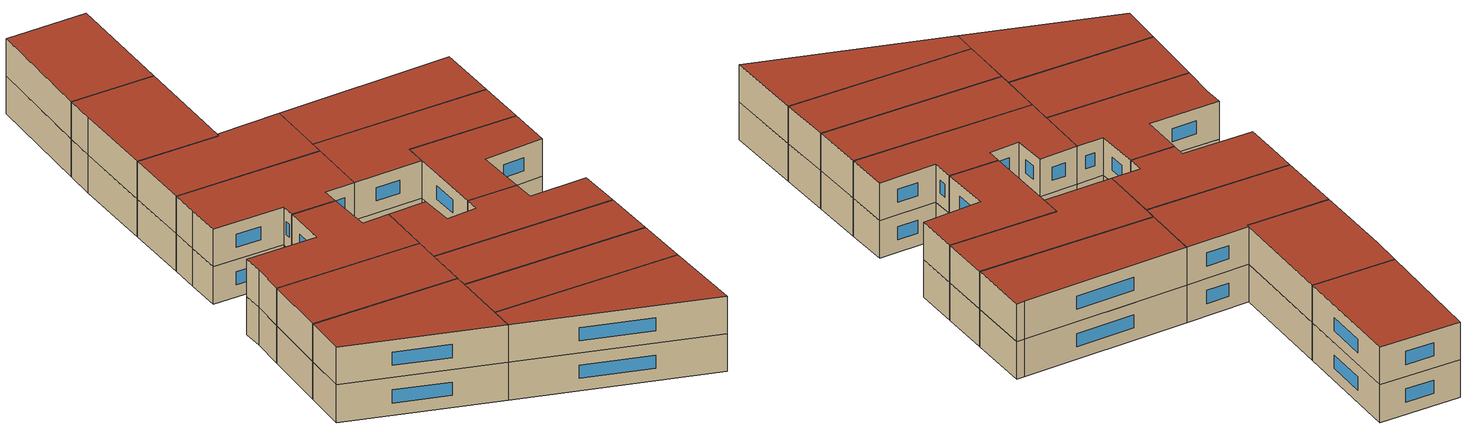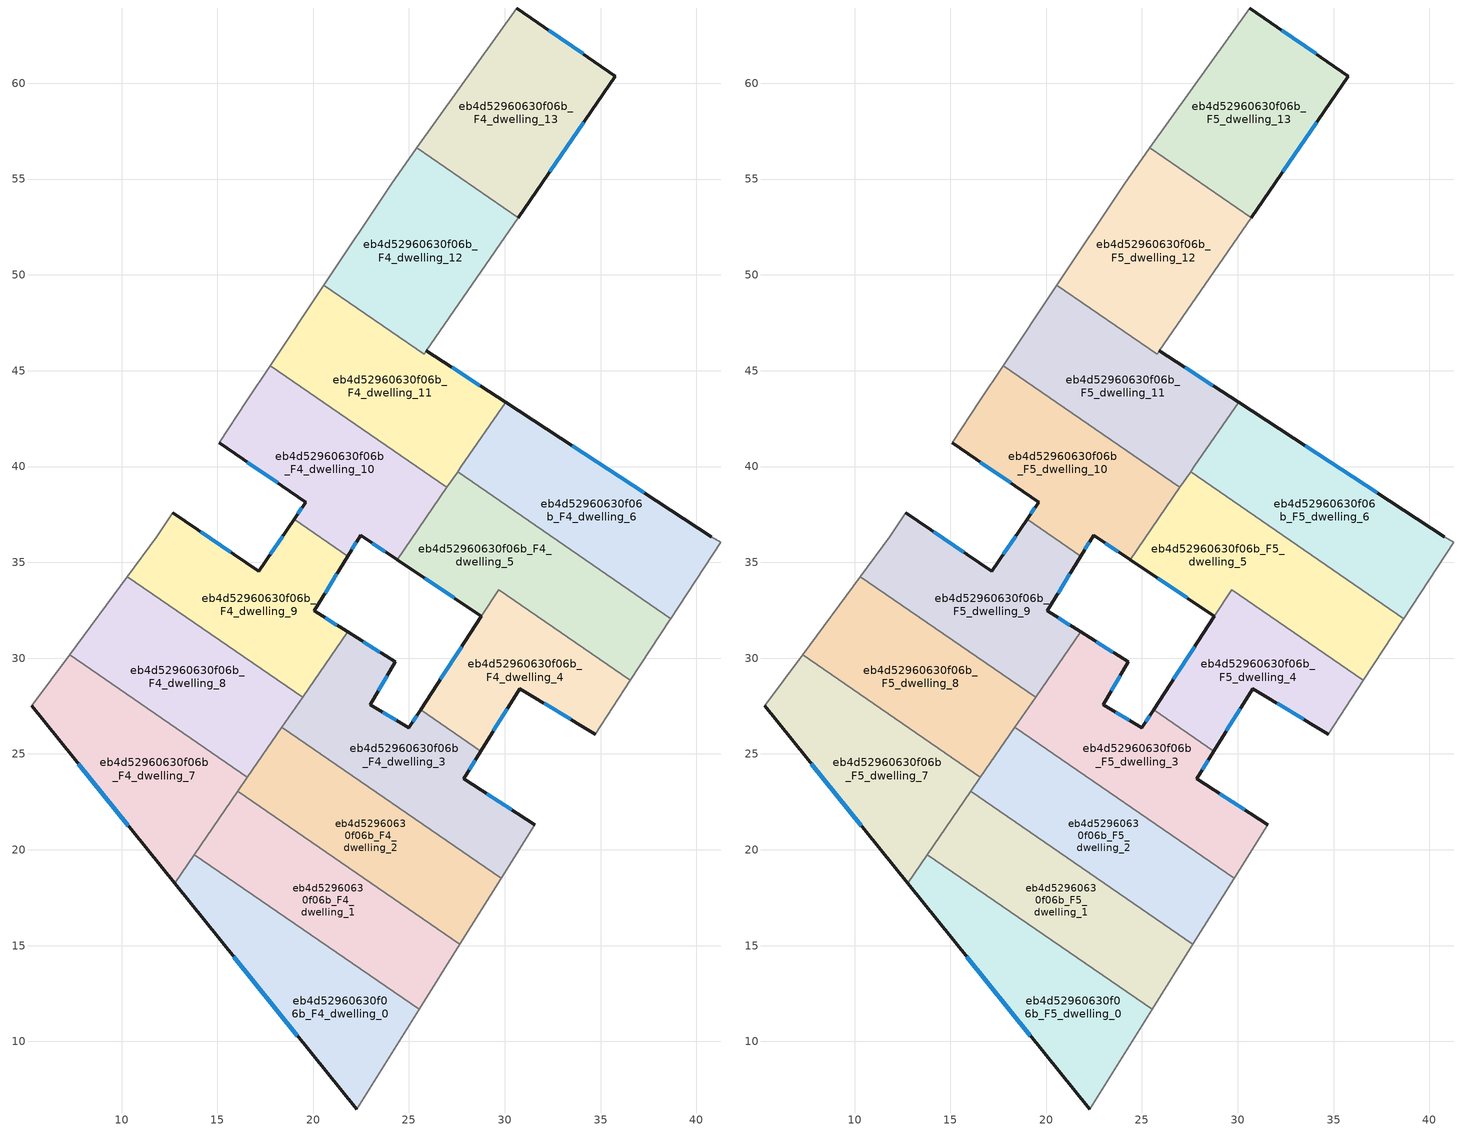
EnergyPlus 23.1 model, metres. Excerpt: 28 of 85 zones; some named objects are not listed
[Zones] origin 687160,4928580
eb4d52960630f06b_F4_dwelling_0
 floor to eb4d52960630f06b_F3_dwelling_0 (EU_floor_Construction): 25.53,11.68 22.26,6.48 12.77,18.26 13.8,19.75 z12
 wall outside (EU_wall_Construction): 12.77,18.26 22.26,6.48 z12:15
 wall to eb4d52960630f06b_F4_dwelling_1 (EU_wall_Construction): 25.53,11.68 13.8,19.75 z12:15
 wall adiabatic (EU_wall_Construction): 22.26,6.48 25.53,11.68 z12:15
 wall to eb4d52960630f06b_F4_dwelling_7 (EU_wall_Construction): 13.8,19.75 12.77,18.26 z12:15
 window (EU_Window_Construction): 15.86,14.43 19.17,10.31 z12.98:14.02
eb4d52960630f06b_F4_dwelling_1
 floor to eb4d52960630f06b_F3_dwelling_1 (EU_floor_Construction): 27.66,15.08 25.53,11.68 13.8,19.75 16.07,23.05 z12
 wall to eb4d52960630f06b_F4_dwelling_2 (EU_wall_Construction): 27.66,15.08 16.07,23.05 z12:15
 wall adiabatic (EU_wall_Construction): 25.53,11.68 27.66,15.08 z12:15
 wall to eb4d52960630f06b_F4_dwelling_7 (EU_wall_Construction): 16.07,23.05 13.8,19.75 z12:15
eb4d52960630f06b_F4_dwelling_10
 floor to eb4d52960630f06b_F3_dwelling_10 (EU_floor_Construction): 26.98,38.91 24.38,35.13 22.47,36.41 21.81,35.33 19.01,37.25 19.61,38.13 15.1,41.25 16.54,43.42 17.76,45.25 z12
 wall outside (EU_wall_Construction): 21.81,35.33 22.47,36.41 24.38,35.13 / 15.1,41.25 19.61,38.13 19.01,37.25 z12:15
 wall adiabatic (EU_wall_Construction): 17.76,45.25 16.54,43.42 15.1,41.25 z12:15
 wall to eb4d52960630f06b_F4_dwelling_11 (EU_wall_Construction): 26.98,38.91 17.76,45.25 z12:15
 wall to eb4d52960630f06b_F4_dwelling_9 (EU_wall_Construction): 19.01,37.25 21.81,35.33 z12:15
 wall to eb4d52960630f06b_F4_dwelling_5 (EU_wall_Construction): 24.38,35.13 26.98,38.91 z12:15
 window (EU_Window_Construction): 23.09,35.99 23.76,35.54 / 22.03,35.68 22.26,36.05 / 19.42,37.85 19.21,37.54 / 16.57,40.23 18.15,39.15 z12.98:14.02
eb4d52960630f06b_F4_dwelling_11
 floor to eb4d52960630f06b_F3_dwelling_11 (EU_floor_Construction): 25.91,46.04 30.04,43.35 26.98,38.91 17.76,45.25 20.56,49.46 25.79,45.86 z12
 wall outside (EU_wall_Construction): 30.04,43.35 25.91,46.04 z12:15
 wall adiabatic (EU_wall_Construction): 20.56,49.46 17.76,45.25 z12:15
 wall to eb4d52960630f06b_F4_dwelling_12 (EU_wall_Construction): 25.91,46.04 25.79,45.86 20.56,49.46 z12:15
 wall to eb4d52960630f06b_F4_dwelling_6 (EU_wall_Construction): 27.54,39.72 27.73,40 30.04,43.35 z12:15
 wall to eb4d52960630f06b_F4_dwelling_5 (EU_wall_Construction): 26.98,38.91 27.51,39.67 27.54,39.71 z12:15
 window (EU_Window_Construction): 28.7,44.23 27.25,45.17 z12.98:14.02
eb4d52960630f06b_F4_dwelling_12
 floor to eb4d52960630f06b_F3_dwelling_12 (EU_floor_Construction): 30.69,52.99 25.91,46.04 25.79,45.86 20.56,49.46 24.06,54.73 25.41,56.62 z12
 wall adiabatic (EU_wall_Construction): 25.41,56.62 24.06,54.73 20.56,49.46 / 25.91,46.04 30.69,52.99 z12:15
 wall to eb4d52960630f06b_F4_dwelling_13 (EU_wall_Construction): 30.69,52.99 25.41,56.62 z12:15
eb4d52960630f06b_F4_dwelling_13
 floor to eb4d52960630f06b_F3_dwelling_13 (EU_floor_Construction): 35.77,60.37 30.69,52.99 25.41,56.62 30.62,63.92 z12
 wall outside (EU_wall_Construction): 30.69,52.99 35.77,60.37 30.62,63.92 z12:15
 wall adiabatic (EU_wall_Construction): 30.62,63.92 25.41,56.62 z12:15
 window (EU_Window_Construction): 34.1,61.53 32.3,62.77 / 32.34,55.39 34.12,57.97 z12.98:14.02
eb4d52960630f06b_F4_dwelling_2
 floor to eb4d52960630f06b_F3_dwelling_2 (EU_floor_Construction): 29.82,18.52 27.66,15.08 16.07,23.05 18.37,26.4 z12
 wall to eb4d52960630f06b_F4_dwelling_3 (EU_wall_Construction): 29.82,18.52 18.37,26.4 z12:15
 wall adiabatic (EU_wall_Construction): 27.66,15.08 29.82,18.52 z12:15
 wall to eb4d52960630f06b_F4_dwelling_8 (EU_wall_Construction): 18.37,26.4 16.57,23.78 z12:15
 wall to eb4d52960630f06b_F4_dwelling_7 (EU_wall_Construction): 16.57,23.78 16.07,23.05 z12:15
eb4d52960630f06b_F4_dwelling_3
 floor to eb4d52960630f06b_F3_dwelling_3 (EU_floor_Construction): 28.75,25.14 27.86,23.71 31.56,21.29 29.82,18.52 18.37,26.4 21.79,31.37 24.29,29.8 22.97,27.58 24.99,26.37 25.6,27.3 z12
 wall outside (EU_wall_Construction): 25.6,27.3 24.99,26.37 22.97,27.58 24.29,29.8 21.79,31.37 / 31.56,21.29 27.86,23.71 28.75,25.14 z12:15
 wall to eb4d52960630f06b_F4_dwelling_4 (EU_wall_Construction): 28.75,25.14 25.6,27.3 z12:15
 wall adiabatic (EU_wall_Construction): 29.82,18.52 31.56,21.29 z12:15
 wall to eb4d52960630f06b_F4_dwelling_9 (EU_wall_Construction): 21.79,31.37 19.45,27.96 z12:15
 wall to eb4d52960630f06b_F4_dwelling_8 (EU_wall_Construction): 19.45,27.96 18.37,26.4 z12:15
 window (EU_Window_Construction): 24.33,26.76 23.63,27.18 / 25.4,27 25.19,26.67 / 28.15,24.18 28.46,24.68 / 30.36,22.08 29.06,22.93 / 23.48,30.31 22.61,30.86 / 23.4,28.3 23.86,29.08 z12.98:14.02
eb4d52960630f06b_F4_dwelling_4
 floor to eb4d52960630f06b_F3_dwelling_4 (EU_floor_Construction): 36.55,28.84 34.71,26.04 30.78,28.42 28.75,25.14 25.6,27.3 29.69,33.57 z12
 wall outside (EU_wall_Construction): 28.75,25.14 30.78,28.42 34.71,26.04 / 28.78,32.18 25.6,27.3 z12:15
 wall adiabatic (EU_wall_Construction): 34.71,26.04 36.55,28.84 z12:15
 wall to eb4d52960630f06b_F4_dwelling_5 (EU_wall_Construction): 36.55,28.84 29.69,33.57 / 29.68,33.57 28.78,32.18 z12:15
 window (EU_Window_Construction): 32.06,27.64 33.43,26.81 / 29.41,26.2 30.12,27.35 / 27.75,30.6 26.64,28.89 z12.98:14.02
eb4d52960630f06b_F4_dwelling_5
 floor to eb4d52960630f06b_F3_dwelling_5 (EU_floor_Construction): 38.66,32.06 38.63,32.02 36.55,28.84 29.68,33.57 28.78,32.18 24.38,35.13 27.51,39.67 27.54,39.71 z12
 wall outside (EU_wall_Construction): 24.38,35.13 28.78,32.18 z12:15
 wall to eb4d52960630f06b_F4_dwelling_6 (EU_wall_Construction): 38.66,32.06 27.54,39.71 z12:15
 wall adiabatic (EU_wall_Construction): 36.55,28.84 38.63,32.02 38.66,32.06 z12:15
 window (EU_Window_Construction): 25.81,34.17 27.35,33.14 z12.98:14.02
eb4d52960630f06b_F4_dwelling_6
 floor to eb4d52960630f06b_F3_dwelling_6 (EU_floor_Construction): 40.76,36.34 41.26,36.04 38.66,32.06 27.54,39.71 27.73,40 30.04,43.35 z12
 wall outside (EU_wall_Construction): 40.76,36.34 30.04,43.35 z12:15
 wall adiabatic (EU_wall_Construction): 38.66,32.06 41.26,36.04 40.76,36.34 z12:15
 window (EU_Window_Construction): 37.27,38.62 33.52,41.07 z12.98:14.02
eb4d52960630f06b_F4_dwelling_7
 floor to eb4d52960630f06b_F3_dwelling_7 (EU_floor_Construction): 16.57,23.78 12.77,18.26 5.32,27.5 7.29,30.17 z12
 wall outside (EU_wall_Construction): 5.32,27.5 12.77,18.26 z12:15
 wall adiabatic (EU_wall_Construction): 7.29,30.17 5.32,27.5 z12:15
 wall to eb4d52960630f06b_F4_dwelling_8 (EU_wall_Construction): 16.57,23.78 7.29,30.17 z12:15
 window (EU_Window_Construction): 7.74,24.5 10.35,21.27 z12.98:14.02
eb4d52960630f06b_F4_dwelling_8
 floor to eb4d52960630f06b_F3_dwelling_8 (EU_floor_Construction): 19.45,27.96 16.57,23.78 7.29,30.17 10.3,34.26 z12
 wall adiabatic (EU_wall_Construction): 10.3,34.26 7.29,30.17 z12:15
 wall to eb4d52960630f06b_F4_dwelling_9 (EU_wall_Construction): 19.44,27.97 10.3,34.26 z12:15
eb4d52960630f06b_F4_dwelling_9
 floor to eb4d52960630f06b_F3_dwelling_9 (EU_floor_Construction): 21.81,35.33 20.05,32.46 21.79,31.37 19.44,27.97 10.3,34.26 11.84,36.34 12.67,37.59 17.15,34.54 19.01,37.25 z12
 wall outside (EU_wall_Construction): 19.01,37.25 17.15,34.54 12.67,37.59 / 21.79,31.37 20.05,32.46 21.81,35.33 z12:15
 wall adiabatic (EU_wall_Construction): 12.67,37.59 11.84,36.34 10.3,34.26 z12:15
 window (EU_Window_Construction): 15.7,35.53 14.13,36.6 / 18.41,36.37 17.76,35.42 / 20.62,33.4 21.24,34.4 / 21.23,31.73 20.62,32.11 z12.98:14.02
eb4d52960630f06b_F5_dwelling_0
 floor to eb4d52960630f06b_F4_dwelling_0 (EU_floor_Construction): 25.53,11.68 22.26,6.48 12.77,18.26 13.8,19.75 z15
 wall outside (EU_wall_Construction): 12.77,18.26 22.26,6.48 z15:18
 wall to eb4d52960630f06b_F5_dwelling_1 (EU_wall_Construction): 25.53,11.68 13.8,19.75 z15:18
 wall adiabatic (EU_wall_Construction): 22.26,6.48 25.53,11.68 z15:18
 wall to eb4d52960630f06b_F5_dwelling_7 (EU_wall_Construction): 13.8,19.75 12.77,18.26 z15:18
 window (EU_Window_Construction): 15.86,14.43 19.17,10.31 z15.98:17.02
 roof outside (EU_roof_Construction): 22.26,6.48 25.53,11.68 13.8,19.75 12.77,18.26 z18
eb4d52960630f06b_F5_dwelling_1
 floor to eb4d52960630f06b_F4_dwelling_1 (EU_floor_Construction): 27.66,15.08 25.53,11.68 13.8,19.75 16.07,23.05 z15
 wall to eb4d52960630f06b_F5_dwelling_2 (EU_wall_Construction): 27.66,15.08 16.07,23.05 z15:18
 wall adiabatic (EU_wall_Construction): 25.53,11.68 27.66,15.08 z15:18
 wall to eb4d52960630f06b_F5_dwelling_7 (EU_wall_Construction): 16.07,23.05 13.8,19.75 z15:18
 roof outside (EU_roof_Construction): 25.53,11.68 27.66,15.08 16.07,23.05 13.8,19.75 z18
eb4d52960630f06b_F5_dwelling_10
 floor to eb4d52960630f06b_F4_dwelling_10 (EU_floor_Construction): 26.98,38.91 24.38,35.13 22.47,36.41 21.81,35.33 19.01,37.25 19.61,38.13 15.1,41.25 16.54,43.42 17.76,45.25 z15
 wall outside (EU_wall_Construction): 21.81,35.33 22.47,36.41 24.38,35.13 / 15.1,41.25 19.61,38.13 19.01,37.25 z15:18
 wall adiabatic (EU_wall_Construction): 17.76,45.25 16.54,43.42 15.1,41.25 z15:18
 wall to eb4d52960630f06b_F5_dwelling_11 (EU_wall_Construction): 26.98,38.91 17.76,45.25 z15:18
 wall to eb4d52960630f06b_F5_dwelling_9 (EU_wall_Construction): 19.01,37.25 21.81,35.33 z15:18
 wall to eb4d52960630f06b_F5_dwelling_5 (EU_wall_Construction): 24.38,35.13 26.98,38.91 z15:18
 window (EU_Window_Construction): 23.09,35.99 23.76,35.54 / 22.03,35.68 22.26,36.05 / 19.42,37.85 19.21,37.54 / 16.57,40.23 18.15,39.15 z15.98:17.02
 roof outside (EU_roof_Construction): 24.38,35.13 26.98,38.91 17.76,45.25 16.54,43.42 15.1,41.25 19.61,38.13 19.01,37.25 21.81,35.33 22.47,36.41 z18
eb4d52960630f06b_F5_dwelling_11
 floor to eb4d52960630f06b_F4_dwelling_11 (EU_floor_Construction): 25.91,46.04 30.04,43.35 26.98,38.91 17.76,45.25 20.56,49.46 25.79,45.86 z15
 wall outside (EU_wall_Construction): 30.04,43.35 25.91,46.04 z15:18
 wall adiabatic (EU_wall_Construction): 20.56,49.46 17.76,45.25 z15:18
 wall to eb4d52960630f06b_F5_dwelling_12 (EU_wall_Construction): 25.91,46.04 25.79,45.86 20.56,49.46 z15:18
 wall to eb4d52960630f06b_F5_dwelling_6 (EU_wall_Construction): 27.54,39.72 27.73,40 30.04,43.35 z15:18
 wall to eb4d52960630f06b_F5_dwelling_5 (EU_wall_Construction): 26.98,38.91 27.51,39.67 27.54,39.71 z15:18
 window (EU_Window_Construction): 28.7,44.23 27.25,45.17 z15.98:17.02
 roof outside (EU_roof_Construction): 26.98,38.91 30.04,43.35 25.91,46.04 25.79,45.86 20.56,49.46 17.76,45.25 z18
eb4d52960630f06b_F5_dwelling_12
 floor to eb4d52960630f06b_F4_dwelling_12 (EU_floor_Construction): 30.69,52.99 25.91,46.04 25.79,45.86 20.56,49.46 24.06,54.73 25.41,56.62 z15
 wall adiabatic (EU_wall_Construction): 25.41,56.62 24.06,54.73 20.56,49.46 / 25.91,46.04 30.69,52.99 z15:18
 wall to eb4d52960630f06b_F5_dwelling_13 (EU_wall_Construction): 30.69,52.99 25.41,56.62 z15:18
 roof outside (EU_roof_Construction): 25.91,46.04 30.69,52.99 25.41,56.62 24.06,54.73 20.56,49.46 25.79,45.86 z18
eb4d52960630f06b_F5_dwelling_13
 floor to eb4d52960630f06b_F4_dwelling_13 (EU_floor_Construction): 35.77,60.37 30.69,52.99 25.41,56.62 30.62,63.92 z15
 wall outside (EU_wall_Construction): 30.69,52.99 35.77,60.37 30.62,63.92 z15:18
 wall adiabatic (EU_wall_Construction): 30.62,63.92 25.41,56.62 z15:18
 window (EU_Window_Construction): 34.1,61.53 32.3,62.77 / 32.34,55.39 34.12,57.97 z15.98:17.02
 roof outside (EU_roof_Construction): 30.69,52.99 35.77,60.37 30.62,63.92 25.41,56.62 z18
eb4d52960630f06b_F5_dwelling_2
 floor to eb4d52960630f06b_F4_dwelling_2 (EU_floor_Construction): 29.82,18.52 27.66,15.08 16.07,23.05 18.37,26.4 z15
 wall to eb4d52960630f06b_F5_dwelling_3 (EU_wall_Construction): 29.82,18.52 18.37,26.4 z15:18
 wall adiabatic (EU_wall_Construction): 27.66,15.08 29.82,18.52 z15:18
 wall to eb4d52960630f06b_F5_dwelling_8 (EU_wall_Construction): 18.37,26.4 16.57,23.78 z15:18
 wall to eb4d52960630f06b_F5_dwelling_7 (EU_wall_Construction): 16.57,23.78 16.07,23.05 z15:18
 roof outside (EU_roof_Construction): 27.66,15.08 29.82,18.52 18.37,26.4 16.07,23.05 z18
eb4d52960630f06b_F5_dwelling_3
 floor to eb4d52960630f06b_F4_dwelling_3 (EU_floor_Construction): 28.75,25.14 27.86,23.71 31.56,21.29 29.82,18.52 18.37,26.4 21.79,31.37 24.29,29.8 22.97,27.58 24.99,26.37 25.6,27.3 z15
 wall outside (EU_wall_Construction): 25.6,27.3 24.99,26.37 22.97,27.58 24.29,29.8 21.79,31.37 / 31.56,21.29 27.86,23.71 28.75,25.14 z15:18
 wall to eb4d52960630f06b_F5_dwelling_4 (EU_wall_Construction): 28.75,25.14 25.6,27.3 z15:18
 wall adiabatic (EU_wall_Construction): 29.82,18.52 31.56,21.29 z15:18
 wall to eb4d52960630f06b_F5_dwelling_9 (EU_wall_Construction): 21.79,31.37 19.45,27.96 z15:18
 wall to eb4d52960630f06b_F5_dwelling_8 (EU_wall_Construction): 19.45,27.96 18.37,26.4 z15:18
 window (EU_Window_Construction): 24.33,26.76 23.63,27.18 / 25.4,27 25.19,26.67 / 28.15,24.18 28.46,24.68 / 30.36,22.08 29.06,22.93 / 23.48,30.31 22.61,30.86 / 23.4,28.3 23.86,29.08 z15.98:17.02
 roof outside (EU_roof_Construction): 29.82,18.52 31.56,21.29 27.86,23.71 28.75,25.14 25.6,27.3 24.99,26.37 22.97,27.58 24.29,29.8 21.79,31.37 18.37,26.4 z18
eb4d52960630f06b_F5_dwelling_4
 floor to eb4d52960630f06b_F4_dwelling_4 (EU_floor_Construction): 36.55,28.84 34.71,26.04 30.78,28.42 28.75,25.14 25.6,27.3 29.69,33.57 z15
 wall outside (EU_wall_Construction): 28.75,25.14 30.78,28.42 34.71,26.04 / 28.78,32.18 25.6,27.3 z15:18
 wall adiabatic (EU_wall_Construction): 34.71,26.04 36.55,28.84 z15:18
 wall to eb4d52960630f06b_F5_dwelling_5 (EU_wall_Construction): 36.55,28.84 29.69,33.57 / 29.68,33.57 28.78,32.18 z15:18
 window (EU_Window_Construction): 32.06,27.64 33.43,26.81 / 29.41,26.2 30.12,27.35 / 27.75,30.6 26.64,28.89 z15.98:17.02
 roof outside (EU_roof_Construction): 34.71,26.04 36.55,28.84 29.69,33.57 25.6,27.3 28.75,25.14 30.78,28.42 z18
eb4d52960630f06b_F5_dwelling_5
 floor to eb4d52960630f06b_F4_dwelling_5 (EU_floor_Construction): 38.66,32.06 38.63,32.02 36.55,28.84 29.68,33.57 28.78,32.18 24.38,35.13 27.51,39.67 27.54,39.71 z15
 wall outside (EU_wall_Construction): 24.38,35.13 28.78,32.18 z15:18
 wall to eb4d52960630f06b_F5_dwelling_6 (EU_wall_Construction): 38.66,32.06 27.54,39.71 z15:18
 wall adiabatic (EU_wall_Construction): 36.55,28.84 38.63,32.02 38.66,32.06 z15:18
 window (EU_Window_Construction): 25.81,34.17 27.35,33.14 z15.98:17.02
 roof outside (EU_roof_Construction): 36.55,28.84 38.63,32.02 38.66,32.06 27.54,39.71 27.51,39.67 24.38,35.13 28.78,32.18 29.68,33.57 z18
eb4d52960630f06b_F5_dwelling_6
 floor to eb4d52960630f06b_F4_dwelling_6 (EU_floor_Construction): 40.76,36.34 41.26,36.04 38.66,32.06 27.54,39.71 27.73,40 30.04,43.35 z15
 wall outside (EU_wall_Construction): 40.76,36.34 30.04,43.35 z15:18
 wall adiabatic (EU_wall_Construction): 38.66,32.06 41.26,36.04 40.76,36.34 z15:18
 window (EU_Window_Construction): 37.27,38.62 33.52,41.07 z15.98:17.02
 roof outside (EU_roof_Construction): 38.66,32.06 41.26,36.04 40.76,36.34 30.04,43.35 27.73,40 27.54,39.71 z18
eb4d52960630f06b_F5_dwelling_7
 floor to eb4d52960630f06b_F4_dwelling_7 (EU_floor_Construction): 16.57,23.78 12.77,18.26 5.32,27.5 7.29,30.17 z15
 wall outside (EU_wall_Construction): 5.32,27.5 12.77,18.26 z15:18
 wall adiabatic (EU_wall_Construction): 7.29,30.17 5.32,27.5 z15:18
 wall to eb4d52960630f06b_F5_dwelling_8 (EU_wall_Construction): 16.57,23.78 7.29,30.17 z15:18
 window (EU_Window_Construction): 7.74,24.5 10.35,21.27 z15.98:17.02
 roof outside (EU_roof_Construction): 12.77,18.26 16.57,23.78 7.29,30.17 5.32,27.5 z18
eb4d52960630f06b_F5_dwelling_8
 floor to eb4d52960630f06b_F4_dwelling_8 (EU_floor_Construction): 19.45,27.96 16.57,23.78 7.29,30.17 10.3,34.26 z15
 wall adiabatic (EU_wall_Construction): 10.3,34.26 7.29,30.17 z15:18
 wall to eb4d52960630f06b_F5_dwelling_9 (EU_wall_Construction): 19.44,27.97 10.3,34.26 z15:18
 roof outside (EU_roof_Construction): 16.57,23.78 19.45,27.96 10.3,34.26 7.29,30.17 z18
eb4d52960630f06b_F5_dwelling_9
 floor to eb4d52960630f06b_F4_dwelling_9 (EU_floor_Construction): 21.81,35.33 20.05,32.46 21.79,31.37 19.44,27.97 10.3,34.26 11.84,36.34 12.67,37.59 17.15,34.54 19.01,37.25 z15
 wall outside (EU_wall_Construction): 19.01,37.25 17.15,34.54 12.67,37.59 / 21.79,31.37 20.05,32.46 21.81,35.33 z15:18
 wall adiabatic (EU_wall_Construction): 12.67,37.59 11.84,36.34 10.3,34.26 z15:18
 window (EU_Window_Construction): 15.7,35.53 14.13,36.6 / 18.41,36.37 17.76,35.42 / 20.62,33.4 21.24,34.4 / 21.23,31.73 20.62,32.11 z15.98:17.02
 roof outside (EU_roof_Construction): 19.44,27.97 21.79,31.37 20.05,32.46 21.81,35.33 19.01,37.25 17.15,34.54 12.67,37.59 11.84,36.34 10.3,34.26 z18
[Building]
EU S2 Campaign: North Axis=0; Terrain=City; Solar Distribution=FullExterior
[Site:Location]
Bologna: Latitude=44.5; Longitude=11.25; Time Zone=1; Elevation=37
[SizingPeriod:WeatherFileDays]
AnnualSizingPeriod: Begin Month=1; Begin Day of Month=1; End Month=12; End Day of Month=31; Day of Week for Start Day=Monday; Use Weather File Daylight Saving Period=No; Use Weather File Rain and Snow Indicators=No
[MATERIAL]
EU_InternalMass_Material: Roughness=MediumRough; Thickness=0.1; Conductivity=1; Density=1800; Specific Heat=900; Thermal Absorptance=0.9; Solar Absorptance=0.7; Visible Absorptance=0.7
[MATERIAL:NOMASS] Roughness=MediumRough; Thermal Absorptance=0.9; Solar Absorptance=0.7; Visible Absorptance=0.7
Name | Thermal Resistance
EU_wall_NoMass | 0.905828
EU_roof_NoMass | 0.37593
EU_floor_NoMass | 0.67114
[WINDOWMATERIAL:SIMPLEGLAZINGSYSTEM]
EU_Window_SimpleGlazing: UFactor=4.52486; Solar Heat Gain Coefficient=0.85; Visible Transmittance=0.85
[CONSTRUCTION]
EU_wall_Construction: EU_wall_NoMass
EU_roof_Construction: EU_roof_NoMass
EU_floor_Construction: EU_floor_NoMass
EU_Window_Construction: EU_Window_SimpleGlazing
EU_InternalMass_Construction: EU_InternalMass_Material
[ZONE] Type=1; Multiplier=1; Ceiling Height=autocalculate; Floor Area=autocalculate; Part of Total Floor Area=Yes
Name | Volume
eb4d52960630f06b_F4_dwelling_0; eb4d52960630f06b_F5_dwelling_0 | 170.355
eb4d52960630f06b_F4_dwelling_1; eb4d52960630f06b_F5_dwelling_1 | 170.364
eb4d52960630f06b_F4_dwelling_10; eb4d52960630f06b_F5_dwelling_10 | 170.358
eb4d52960630f06b_F4_dwelling_11; eb4d52960630f06b_F5_dwelling_11 | 174.502
eb4d52960630f06b_F4_dwelling_12; eb4d52960630f06b_F5_dwelling_12 | 166.239
eb4d52960630f06b_F4_dwelling_13; eb4d52960630f06b_F5_dwelling_13 | 170.361
eb4d52960630f06b_F4_dwelling_2; eb4d52960630f06b_F5_dwelling_2 | 170.344
eb4d52960630f06b_F4_dwelling_3; eb4d52960630f06b_F5_dwelling_3 | 181.662
eb4d52960630f06b_F4_dwelling_4; eb4d52960630f06b_F5_dwelling_4 | 132.296
eb4d52960630f06b_F4_dwelling_5; eb4d52960630f06b_F5_dwelling_5 | 182.89
eb4d52960630f06b_F4_dwelling_6; eb4d52960630f06b_F5_dwelling_6 | 184.537
eb4d52960630f06b_F4_dwelling_7; eb4d52960630f06b_F5_dwelling_7; eb4d52960630f06b_F4_dwelling_9; eb4d52960630f06b_F5_dwelling_9 | 170.336
eb4d52960630f06b_F4_dwelling_8; eb4d52960630f06b_F5_dwelling_8 | 170.363
[INTERNALMASS] Construction=EU_InternalMass_Construction
Name | Zone or ZoneList | Surface Area
eb4d52960630f06b_F4_dwelling_0_EU_InternalMass | eb4d52960630f06b_F4_dwelling_0 | 56.7851
eb4d52960630f06b_F4_dwelling_1_EU_InternalMass | eb4d52960630f06b_F4_dwelling_1 | 56.7878
eb4d52960630f06b_F4_dwelling_2_EU_InternalMass | eb4d52960630f06b_F4_dwelling_2 | 56.7816
eb4d52960630f06b_F4_dwelling_3_EU_InternalMass | eb4d52960630f06b_F4_dwelling_3 | 60.5586
eb4d52960630f06b_F4_dwelling_4_EU_InternalMass | eb4d52960630f06b_F4_dwelling_4 | 44.1194
eb4d52960630f06b_F4_dwelling_5_EU_InternalMass | eb4d52960630f06b_F4_dwelling_5 | 60.9676
eb4d52960630f06b_F4_dwelling_6_EU_InternalMass | eb4d52960630f06b_F4_dwelling_6 | 61.5111
eb4d52960630f06b_F4_dwelling_7_EU_InternalMass | eb4d52960630f06b_F4_dwelling_7 | 56.7817
eb4d52960630f06b_F4_dwelling_8_EU_InternalMass | eb4d52960630f06b_F4_dwelling_8 | 56.7877
eb4d52960630f06b_F4_dwelling_9_EU_InternalMass | eb4d52960630f06b_F4_dwelling_9 | 56.7881
eb4d52960630f06b_F4_dwelling_10_EU_InternalMass | eb4d52960630f06b_F4_dwelling_10 | 56.786
eb4d52960630f06b_F4_dwelling_11_EU_InternalMass | eb4d52960630f06b_F4_dwelling_11 | 58.1675
eb4d52960630f06b_F4_dwelling_12_EU_InternalMass | eb4d52960630f06b_F4_dwelling_12 | 55.413
eb4d52960630f06b_F4_dwelling_13_EU_InternalMass | eb4d52960630f06b_F4_dwelling_13 | 56.787
eb4d52960630f06b_F5_dwelling_0_EU_InternalMass | eb4d52960630f06b_F5_dwelling_0 | 56.7851
eb4d52960630f06b_F5_dwelling_1_EU_InternalMass | eb4d52960630f06b_F5_dwelling_1 | 56.7878
eb4d52960630f06b_F5_dwelling_2_EU_InternalMass | eb4d52960630f06b_F5_dwelling_2 | 56.7816
eb4d52960630f06b_F5_dwelling_3_EU_InternalMass | eb4d52960630f06b_F5_dwelling_3 | 60.5586
eb4d52960630f06b_F5_dwelling_4_EU_InternalMass | eb4d52960630f06b_F5_dwelling_4 | 44.1194
eb4d52960630f06b_F5_dwelling_5_EU_InternalMass | eb4d52960630f06b_F5_dwelling_5 | 60.9676
eb4d52960630f06b_F5_dwelling_6_EU_InternalMass | eb4d52960630f06b_F5_dwelling_6 | 61.5111
eb4d52960630f06b_F5_dwelling_7_EU_InternalMass | eb4d52960630f06b_F5_dwelling_7 | 56.7817
eb4d52960630f06b_F5_dwelling_8_EU_InternalMass | eb4d52960630f06b_F5_dwelling_8 | 56.7877
eb4d52960630f06b_F5_dwelling_9_EU_InternalMass | eb4d52960630f06b_F5_dwelling_9 | 56.7881
eb4d52960630f06b_F5_dwelling_10_EU_InternalMass | eb4d52960630f06b_F5_dwelling_10 | 56.786
eb4d52960630f06b_F5_dwelling_11_EU_InternalMass | eb4d52960630f06b_F5_dwelling_11 | 58.1675
eb4d52960630f06b_F5_dwelling_12_EU_InternalMass | eb4d52960630f06b_F5_dwelling_12 | 55.413
eb4d52960630f06b_F5_dwelling_13_EU_InternalMass | eb4d52960630f06b_F5_dwelling_13 | 56.787
[OTHEREQUIPMENT] Fuel Type=Electricity; Design Level Calculation Method=Watts/Area; Power per Zone Floor Area=1; Fraction Latent=0; Fraction Radiant=0; Fraction Lost=0; Carbon Dioxide Generation Rate=0; EndUse Subcategory=EU_Step8_InternalGains
Name | Zone or ZoneList or Space or SpaceList | Schedule
EU_Step8_InternalGain_eb4d52960630f06b_F4_dwelling_0_f000 | eb4d52960630f06b_F4_dwelling_0 | EU_Step8_GainSchedule_eb4d52960630f06b_F4_dwelling_0_f000
EU_Step8_InternalGain_eb4d52960630f06b_F4_dwelling_1_f000 | eb4d52960630f06b_F4_dwelling_1 | EU_Step8_GainSchedule_eb4d52960630f06b_F4_dwelling_1_f000
EU_Step8_InternalGain_eb4d52960630f06b_F4_dwelling_2_f000 | eb4d52960630f06b_F4_dwelling_2 | EU_Step8_GainSchedule_eb4d52960630f06b_F4_dwelling_2_f000
EU_Step8_InternalGain_eb4d52960630f06b_F4_dwelling_3_f000 | eb4d52960630f06b_F4_dwelling_3 | EU_Step8_GainSchedule_eb4d52960630f06b_F4_dwelling_3_f000
EU_Step8_InternalGain_eb4d52960630f06b_F4_dwelling_4_f000 | eb4d52960630f06b_F4_dwelling_4 | EU_Step8_GainSchedule_eb4d52960630f06b_F4_dwelling_4_f000
EU_Step8_InternalGain_eb4d52960630f06b_F4_dwelling_5_f000 | eb4d52960630f06b_F4_dwelling_5 | EU_Step8_GainSchedule_eb4d52960630f06b_F4_dwelling_5_f000
EU_Step8_InternalGain_eb4d52960630f06b_F4_dwelling_6_f000 | eb4d52960630f06b_F4_dwelling_6 | EU_Step8_GainSchedule_eb4d52960630f06b_F4_dwelling_6_f000
EU_Step8_InternalGain_eb4d52960630f06b_F4_dwelling_7_f000 | eb4d52960630f06b_F4_dwelling_7 | EU_Step8_GainSchedule_eb4d52960630f06b_F4_dwelling_7_f000
EU_Step8_InternalGain_eb4d52960630f06b_F4_dwelling_8_f000 | eb4d52960630f06b_F4_dwelling_8 | EU_Step8_GainSchedule_eb4d52960630f06b_F4_dwelling_8_f000
EU_Step8_InternalGain_eb4d52960630f06b_F4_dwelling_9_f000 | eb4d52960630f06b_F4_dwelling_9 | EU_Step8_GainSchedule_eb4d52960630f06b_F4_dwelling_9_f000
EU_Step8_InternalGain_eb4d52960630f06b_F4_dwelling_10_f000 | eb4d52960630f06b_F4_dwelling_10 | EU_Step8_GainSchedule_eb4d52960630f06b_F4_dwelling_10_f000
EU_Step8_InternalGain_eb4d52960630f06b_F4_dwelling_11_f000 | eb4d52960630f06b_F4_dwelling_11 | EU_Step8_GainSchedule_eb4d52960630f06b_F4_dwelling_11_f000
EU_Step8_InternalGain_eb4d52960630f06b_F4_dwelling_12_f000 | eb4d52960630f06b_F4_dwelling_12 | EU_Step8_GainSchedule_eb4d52960630f06b_F4_dwelling_12_f000
EU_Step8_InternalGain_eb4d52960630f06b_F4_dwelling_13_f000 | eb4d52960630f06b_F4_dwelling_13 | EU_Step8_GainSchedule_eb4d52960630f06b_F4_dwelling_13_f000
EU_Step8_InternalGain_eb4d52960630f06b_F5_dwelling_0_f000 | eb4d52960630f06b_F5_dwelling_0 | EU_Step8_GainSchedule_eb4d52960630f06b_F5_dwelling_0_f000
EU_Step8_InternalGain_eb4d52960630f06b_F5_dwelling_1_f000 | eb4d52960630f06b_F5_dwelling_1 | EU_Step8_GainSchedule_eb4d52960630f06b_F5_dwelling_1_f000
EU_Step8_InternalGain_eb4d52960630f06b_F5_dwelling_2_f000 | eb4d52960630f06b_F5_dwelling_2 | EU_Step8_GainSchedule_eb4d52960630f06b_F5_dwelling_2_f000
EU_Step8_InternalGain_eb4d52960630f06b_F5_dwelling_3_f000 | eb4d52960630f06b_F5_dwelling_3 | EU_Step8_GainSchedule_eb4d52960630f06b_F5_dwelling_3_f000
EU_Step8_InternalGain_eb4d52960630f06b_F5_dwelling_4_f000 | eb4d52960630f06b_F5_dwelling_4 | EU_Step8_GainSchedule_eb4d52960630f06b_F5_dwelling_4_f000
EU_Step8_InternalGain_eb4d52960630f06b_F5_dwelling_5_f000 | eb4d52960630f06b_F5_dwelling_5 | EU_Step8_GainSchedule_eb4d52960630f06b_F5_dwelling_5_f000
EU_Step8_InternalGain_eb4d52960630f06b_F5_dwelling_6_f000 | eb4d52960630f06b_F5_dwelling_6 | EU_Step8_GainSchedule_eb4d52960630f06b_F5_dwelling_6_f000
EU_Step8_InternalGain_eb4d52960630f06b_F5_dwelling_7_f000 | eb4d52960630f06b_F5_dwelling_7 | EU_Step8_GainSchedule_eb4d52960630f06b_F5_dwelling_7_f000
EU_Step8_InternalGain_eb4d52960630f06b_F5_dwelling_8_f000 | eb4d52960630f06b_F5_dwelling_8 | EU_Step8_GainSchedule_eb4d52960630f06b_F5_dwelling_8_f000
EU_Step8_InternalGain_eb4d52960630f06b_F5_dwelling_9_f000 | eb4d52960630f06b_F5_dwelling_9 | EU_Step8_GainSchedule_eb4d52960630f06b_F5_dwelling_9_f000
EU_Step8_InternalGain_eb4d52960630f06b_F5_dwelling_10_f000 | eb4d52960630f06b_F5_dwelling_10 | EU_Step8_GainSchedule_eb4d52960630f06b_F5_dwelling_10_f000
EU_Step8_InternalGain_eb4d52960630f06b_F5_dwelling_11_f000 | eb4d52960630f06b_F5_dwelling_11 | EU_Step8_GainSchedule_eb4d52960630f06b_F5_dwelling_11_f000
EU_Step8_InternalGain_eb4d52960630f06b_F5_dwelling_12_f000 | eb4d52960630f06b_F5_dwelling_12 | EU_Step8_GainSchedule_eb4d52960630f06b_F5_dwelling_12_f000
EU_Step8_InternalGain_eb4d52960630f06b_F5_dwelling_13_f000 | eb4d52960630f06b_F5_dwelling_13 | EU_Step8_GainSchedule_eb4d52960630f06b_F5_dwelling_13_f000
[ZONEVENTILATION:DESIGNFLOWRATE] Schedule=EU_AlwaysOn; Design Flow Rate Calculation Method=AirChanges/Hour; Air Changes per Hour=0.73129; Ventilation Type=Natural; Fan Pressure Rise=0; Fan Total Efficiency=1; Constant Term Coefficient=1; Temperature Term Coefficient=0; Velocity Term Coefficient=0; Velocity Squared Term Coefficient=0; Minimum Indoor Temperature=-100; Maximum Indoor Temperature=100; Delta Temperature=-100; Minimum Outdoor Temperature=-100; Maximum Outdoor Temperature=100; Maximum Wind Speed=40
Name | Zone or ZoneList or Space or SpaceList
EU_ConstantAir_eb4d52960630f06b_F4_dwelling_0 | eb4d52960630f06b_F4_dwelling_0
EU_ConstantAir_eb4d52960630f06b_F4_dwelling_1 | eb4d52960630f06b_F4_dwelling_1
EU_ConstantAir_eb4d52960630f06b_F4_dwelling_2 | eb4d52960630f06b_F4_dwelling_2
EU_ConstantAir_eb4d52960630f06b_F4_dwelling_3 | eb4d52960630f06b_F4_dwelling_3
EU_ConstantAir_eb4d52960630f06b_F4_dwelling_4 | eb4d52960630f06b_F4_dwelling_4
EU_ConstantAir_eb4d52960630f06b_F4_dwelling_5 | eb4d52960630f06b_F4_dwelling_5
EU_ConstantAir_eb4d52960630f06b_F4_dwelling_6 | eb4d52960630f06b_F4_dwelling_6
EU_ConstantAir_eb4d52960630f06b_F4_dwelling_7 | eb4d52960630f06b_F4_dwelling_7
EU_ConstantAir_eb4d52960630f06b_F4_dwelling_8 | eb4d52960630f06b_F4_dwelling_8
EU_ConstantAir_eb4d52960630f06b_F4_dwelling_9 | eb4d52960630f06b_F4_dwelling_9
EU_ConstantAir_eb4d52960630f06b_F4_dwelling_10 | eb4d52960630f06b_F4_dwelling_10
EU_ConstantAir_eb4d52960630f06b_F4_dwelling_11 | eb4d52960630f06b_F4_dwelling_11
EU_ConstantAir_eb4d52960630f06b_F4_dwelling_12 | eb4d52960630f06b_F4_dwelling_12
EU_ConstantAir_eb4d52960630f06b_F4_dwelling_13 | eb4d52960630f06b_F4_dwelling_13
EU_ConstantAir_eb4d52960630f06b_F5_dwelling_0 | eb4d52960630f06b_F5_dwelling_0
EU_ConstantAir_eb4d52960630f06b_F5_dwelling_1 | eb4d52960630f06b_F5_dwelling_1
EU_ConstantAir_eb4d52960630f06b_F5_dwelling_2 | eb4d52960630f06b_F5_dwelling_2
EU_ConstantAir_eb4d52960630f06b_F5_dwelling_3 | eb4d52960630f06b_F5_dwelling_3
EU_ConstantAir_eb4d52960630f06b_F5_dwelling_4 | eb4d52960630f06b_F5_dwelling_4
EU_ConstantAir_eb4d52960630f06b_F5_dwelling_5 | eb4d52960630f06b_F5_dwelling_5
EU_ConstantAir_eb4d52960630f06b_F5_dwelling_6 | eb4d52960630f06b_F5_dwelling_6
EU_ConstantAir_eb4d52960630f06b_F5_dwelling_7 | eb4d52960630f06b_F5_dwelling_7
EU_ConstantAir_eb4d52960630f06b_F5_dwelling_8 | eb4d52960630f06b_F5_dwelling_8
EU_ConstantAir_eb4d52960630f06b_F5_dwelling_9 | eb4d52960630f06b_F5_dwelling_9
EU_ConstantAir_eb4d52960630f06b_F5_dwelling_10 | eb4d52960630f06b_F5_dwelling_10
EU_ConstantAir_eb4d52960630f06b_F5_dwelling_11 | eb4d52960630f06b_F5_dwelling_11
EU_ConstantAir_eb4d52960630f06b_F5_dwelling_12 | eb4d52960630f06b_F5_dwelling_12
EU_ConstantAir_eb4d52960630f06b_F5_dwelling_13 | eb4d52960630f06b_F5_dwelling_13
[HVACTEMPLATE:ZONE:IDEALLOADSAIRSYSTEM] System Availability Schedule=EU_AlwaysOn; Maximum Heating Supply Air Temperature=50; Minimum Cooling Supply Air Temperature=13; Maximum Heating Supply Air Humidity Ratio=0.0156; Minimum Cooling Supply Air Humidity Ratio=0.0077; Heating Limit=NoLimit; Cooling Limit=NoLimit; Heating Availability Schedule=EU_AlwaysOn; Cooling Availability Schedule=EU_CoolingOff; Dehumidification Control Type=ConstantSensibleHeatRatio; Cooling Sensible Heat Ratio=0.7; Dehumidification Setpoint=60; Humidification Control Type=None; Humidification Setpoint=30; Outdoor Air Method=None; Outdoor Air Flow Rate per Person=0.00944; Outdoor Air Flow Rate per Zone Floor Area=0; Outdoor Air Flow Rate per Zone=0; Demand Controlled Ventilation Type=None; Outdoor Air Economizer Type=NoEconomizer; Heat Recovery Type=None; Sensible Heat Recovery Effectiveness=0.7; Latent Heat Recovery Effectiveness=0.65
Name | Template Thermostat
eb4d52960630f06b_F4_dwelling_0 | EU_HeatOnly_eb4d52960630f06b_F4_dwelling_0
eb4d52960630f06b_F4_dwelling_1 | EU_HeatOnly_eb4d52960630f06b_F4_dwelling_1
eb4d52960630f06b_F4_dwelling_2 | EU_HeatOnly_eb4d52960630f06b_F4_dwelling_2
eb4d52960630f06b_F4_dwelling_3 | EU_HeatOnly_eb4d52960630f06b_F4_dwelling_3
eb4d52960630f06b_F4_dwelling_4 | EU_HeatOnly_eb4d52960630f06b_F4_dwelling_4
eb4d52960630f06b_F4_dwelling_5 | EU_HeatOnly_eb4d52960630f06b_F4_dwelling_5
eb4d52960630f06b_F4_dwelling_6 | EU_HeatOnly_eb4d52960630f06b_F4_dwelling_6
eb4d52960630f06b_F4_dwelling_7 | EU_HeatOnly_eb4d52960630f06b_F4_dwelling_7
eb4d52960630f06b_F4_dwelling_8 | EU_HeatOnly_eb4d52960630f06b_F4_dwelling_8
eb4d52960630f06b_F4_dwelling_9 | EU_HeatOnly_eb4d52960630f06b_F4_dwelling_9
eb4d52960630f06b_F4_dwelling_10 | EU_HeatOnly_eb4d52960630f06b_F4_dwelling_10
eb4d52960630f06b_F4_dwelling_11 | EU_HeatOnly_eb4d52960630f06b_F4_dwelling_11
eb4d52960630f06b_F4_dwelling_12 | EU_HeatOnly_eb4d52960630f06b_F4_dwelling_12
eb4d52960630f06b_F4_dwelling_13 | EU_HeatOnly_eb4d52960630f06b_F4_dwelling_13
eb4d52960630f06b_F5_dwelling_0 | EU_HeatOnly_eb4d52960630f06b_F5_dwelling_0
eb4d52960630f06b_F5_dwelling_1 | EU_HeatOnly_eb4d52960630f06b_F5_dwelling_1
eb4d52960630f06b_F5_dwelling_2 | EU_HeatOnly_eb4d52960630f06b_F5_dwelling_2
eb4d52960630f06b_F5_dwelling_3 | EU_HeatOnly_eb4d52960630f06b_F5_dwelling_3
eb4d52960630f06b_F5_dwelling_4 | EU_HeatOnly_eb4d52960630f06b_F5_dwelling_4
eb4d52960630f06b_F5_dwelling_5 | EU_HeatOnly_eb4d52960630f06b_F5_dwelling_5
eb4d52960630f06b_F5_dwelling_6 | EU_HeatOnly_eb4d52960630f06b_F5_dwelling_6
eb4d52960630f06b_F5_dwelling_7 | EU_HeatOnly_eb4d52960630f06b_F5_dwelling_7
eb4d52960630f06b_F5_dwelling_8 | EU_HeatOnly_eb4d52960630f06b_F5_dwelling_8
eb4d52960630f06b_F5_dwelling_9 | EU_HeatOnly_eb4d52960630f06b_F5_dwelling_9
eb4d52960630f06b_F5_dwelling_10 | EU_HeatOnly_eb4d52960630f06b_F5_dwelling_10
eb4d52960630f06b_F5_dwelling_11 | EU_HeatOnly_eb4d52960630f06b_F5_dwelling_11
eb4d52960630f06b_F5_dwelling_12 | EU_HeatOnly_eb4d52960630f06b_F5_dwelling_12
eb4d52960630f06b_F5_dwelling_13 | EU_HeatOnly_eb4d52960630f06b_F5_dwelling_13
[SIZING:ZONE] Zone Cooling Design Supply Air Temperature Input Method=SupplyAirTemperature; Zone Cooling Design Supply Air Temperature=13; Zone Heating Design Supply Air Temperature Input Method=SupplyAirTemperature; Zone Heating Design Supply Air Temperature=50; Zone Cooling Design Supply Air Humidity Ratio=0.008; Zone Heating Design Supply Air Humidity Ratio=0.008; Cooling Design Air Flow Method=DesignDay; Cooling Design Air Flow Rate=0; Cooling Minimum Air Flow per Zone Floor Area=0.000762; Cooling Minimum Air Flow=0; Cooling Minimum Air Flow Fraction=0.2; Heating Design Air Flow Method=DesignDay; Heating Design Air Flow Rate=0; Heating Maximum Air Flow per Zone Floor Area=0.002032; Heating Maximum Air Flow=0.141576; Heating Maximum Air Flow Fraction=0.3; Account for Dedicated Outdoor Air System=No; Dedicated Outdoor Air System Control Strategy=NeutralSupplyAir; Dedicated Outdoor Air Low Setpoint Temperature for Design=autosize; Dedicated Outdoor Air High Setpoint Temperature for Design=autosize; Zone Load Sizing Method=Sensible Load Only No Latent Load; Zone Latent Cooling Design Supply Air Humidity Ratio Input Method=HumidityRatioDifference; Zone Cooling Design Supply Air Humidity Ratio Difference=0.005; Zone Latent Heating Design Supply Air Humidity Ratio Input Method=HumidityRatioDifference; Zone Humidification Design Supply Air Humidity Ratio Difference=0.005
eb4d52960630f06b_F4_dwelling_0; eb4d52960630f06b_F4_dwelling_1; eb4d52960630f06b_F4_dwelling_2; eb4d52960630f06b_F4_dwelling_3; eb4d52960630f06b_F4_dwelling_4; eb4d52960630f06b_F4_dwelling_5; eb4d52960630f06b_F4_dwelling_6; eb4d52960630f06b_F4_dwelling_7; eb4d52960630f06b_F4_dwelling_8; eb4d52960630f06b_F4_dwelling_9; eb4d52960630f06b_F4_dwelling_10; eb4d52960630f06b_F4_dwelling_11; eb4d52960630f06b_F4_dwelling_12; eb4d52960630f06b_F4_dwelling_13; eb4d52960630f06b_F5_dwelling_0; eb4d52960630f06b_F5_dwelling_1; eb4d52960630f06b_F5_dwelling_2; eb4d52960630f06b_F5_dwelling_3; eb4d52960630f06b_F5_dwelling_4; eb4d52960630f06b_F5_dwelling_5; eb4d52960630f06b_F5_dwelling_6; eb4d52960630f06b_F5_dwelling_7; eb4d52960630f06b_F5_dwelling_8; eb4d52960630f06b_F5_dwelling_9; eb4d52960630f06b_F5_dwelling_10; eb4d52960630f06b_F5_dwelling_11; eb4d52960630f06b_F5_dwelling_12; eb4d52960630f06b_F5_dwelling_13
[SCHEDULE:CONSTANT]
Name | Hourly Value
EU_AlwaysOn | 1
EU_CoolingOff | 0
[SCHEDULE:FILE] Column Number=1; Rows to Skip at Top=0; Number of Hours of Data=8760; Column Separator=Comma; Interpolate to Timestep=No; Minutes per Item=60; Adjust Schedule for Daylight Savings=Yes
Name | File
EU_Step8_GainSchedule_eb4d52960630f06b_F4_dwelling_0_f000 | ../../schedules/eb4d52960630f06b/eb4d52960630f06b_F4_dwelling_0_f000_gain.csv
EU_Step8_GainSchedule_eb4d52960630f06b_F4_dwelling_1_f000 | ../../schedules/eb4d52960630f06b/eb4d52960630f06b_F4_dwelling_1_f000_gain.csv
EU_Step8_GainSchedule_eb4d52960630f06b_F4_dwelling_2_f000 | ../../schedules/eb4d52960630f06b/eb4d52960630f06b_F4_dwelling_2_f000_gain.csv
EU_Step8_GainSchedule_eb4d52960630f06b_F4_dwelling_3_f000 | ../../schedules/eb4d52960630f06b/eb4d52960630f06b_F4_dwelling_3_f000_gain.csv
EU_Step8_GainSchedule_eb4d52960630f06b_F4_dwelling_4_f000 | ../../schedules/eb4d52960630f06b/eb4d52960630f06b_F4_dwelling_4_f000_gain.csv
EU_Step8_GainSchedule_eb4d52960630f06b_F4_dwelling_5_f000 | ../../schedules/eb4d52960630f06b/eb4d52960630f06b_F4_dwelling_5_f000_gain.csv
EU_Step8_GainSchedule_eb4d52960630f06b_F4_dwelling_6_f000 | ../../schedules/eb4d52960630f06b/eb4d52960630f06b_F4_dwelling_6_f000_gain.csv
EU_Step8_GainSchedule_eb4d52960630f06b_F4_dwelling_7_f000 | ../../schedules/eb4d52960630f06b/eb4d52960630f06b_F4_dwelling_7_f000_gain.csv
EU_Step8_GainSchedule_eb4d52960630f06b_F4_dwelling_8_f000 | ../../schedules/eb4d52960630f06b/eb4d52960630f06b_F4_dwelling_8_f000_gain.csv
EU_Step8_GainSchedule_eb4d52960630f06b_F4_dwelling_9_f000 | ../../schedules/eb4d52960630f06b/eb4d52960630f06b_F4_dwelling_9_f000_gain.csv
EU_Step8_GainSchedule_eb4d52960630f06b_F4_dwelling_10_f000 | ../../schedules/eb4d52960630f06b/eb4d52960630f06b_F4_dwelling_10_f000_gain.csv
EU_Step8_GainSchedule_eb4d52960630f06b_F4_dwelling_11_f000 | ../../schedules/eb4d52960630f06b/eb4d52960630f06b_F4_dwelling_11_f000_gain.csv
EU_Step8_GainSchedule_eb4d52960630f06b_F4_dwelling_12_f000 | ../../schedules/eb4d52960630f06b/eb4d52960630f06b_F4_dwelling_12_f000_gain.csv
EU_Step8_GainSchedule_eb4d52960630f06b_F4_dwelling_13_f000 | ../../schedules/eb4d52960630f06b/eb4d52960630f06b_F4_dwelling_13_f000_gain.csv
EU_Step8_GainSchedule_eb4d52960630f06b_F5_dwelling_0_f000 | ../../schedules/eb4d52960630f06b/eb4d52960630f06b_F5_dwelling_0_f000_gain.csv
EU_Step8_GainSchedule_eb4d52960630f06b_F5_dwelling_1_f000 | ../../schedules/eb4d52960630f06b/eb4d52960630f06b_F5_dwelling_1_f000_gain.csv
EU_Step8_GainSchedule_eb4d52960630f06b_F5_dwelling_2_f000 | ../../schedules/eb4d52960630f06b/eb4d52960630f06b_F5_dwelling_2_f000_gain.csv
EU_Step8_GainSchedule_eb4d52960630f06b_F5_dwelling_3_f000 | ../../schedules/eb4d52960630f06b/eb4d52960630f06b_F5_dwelling_3_f000_gain.csv
EU_Step8_GainSchedule_eb4d52960630f06b_F5_dwelling_4_f000 | ../../schedules/eb4d52960630f06b/eb4d52960630f06b_F5_dwelling_4_f000_gain.csv
EU_Step8_GainSchedule_eb4d52960630f06b_F5_dwelling_5_f000 | ../../schedules/eb4d52960630f06b/eb4d52960630f06b_F5_dwelling_5_f000_gain.csv
EU_Step8_GainSchedule_eb4d52960630f06b_F5_dwelling_6_f000 | ../../schedules/eb4d52960630f06b/eb4d52960630f06b_F5_dwelling_6_f000_gain.csv
EU_Step8_GainSchedule_eb4d52960630f06b_F5_dwelling_7_f000 | ../../schedules/eb4d52960630f06b/eb4d52960630f06b_F5_dwelling_7_f000_gain.csv
EU_Step8_GainSchedule_eb4d52960630f06b_F5_dwelling_8_f000 | ../../schedules/eb4d52960630f06b/eb4d52960630f06b_F5_dwelling_8_f000_gain.csv
EU_Step8_GainSchedule_eb4d52960630f06b_F5_dwelling_9_f000 | ../../schedules/eb4d52960630f06b/eb4d52960630f06b_F5_dwelling_9_f000_gain.csv
EU_Step8_GainSchedule_eb4d52960630f06b_F5_dwelling_10_f000 | ../../schedules/eb4d52960630f06b/eb4d52960630f06b_F5_dwelling_10_f000_gain.csv
EU_Step8_GainSchedule_eb4d52960630f06b_F5_dwelling_11_f000 | ../../schedules/eb4d52960630f06b/eb4d52960630f06b_F5_dwelling_11_f000_gain.csv
EU_Step8_GainSchedule_eb4d52960630f06b_F5_dwelling_12_f000 | ../../schedules/eb4d52960630f06b/eb4d52960630f06b_F5_dwelling_12_f000_gain.csv
EU_Step8_GainSchedule_eb4d52960630f06b_F5_dwelling_13_f000 | ../../schedules/eb4d52960630f06b/eb4d52960630f06b_F5_dwelling_13_f000_gain.csv
